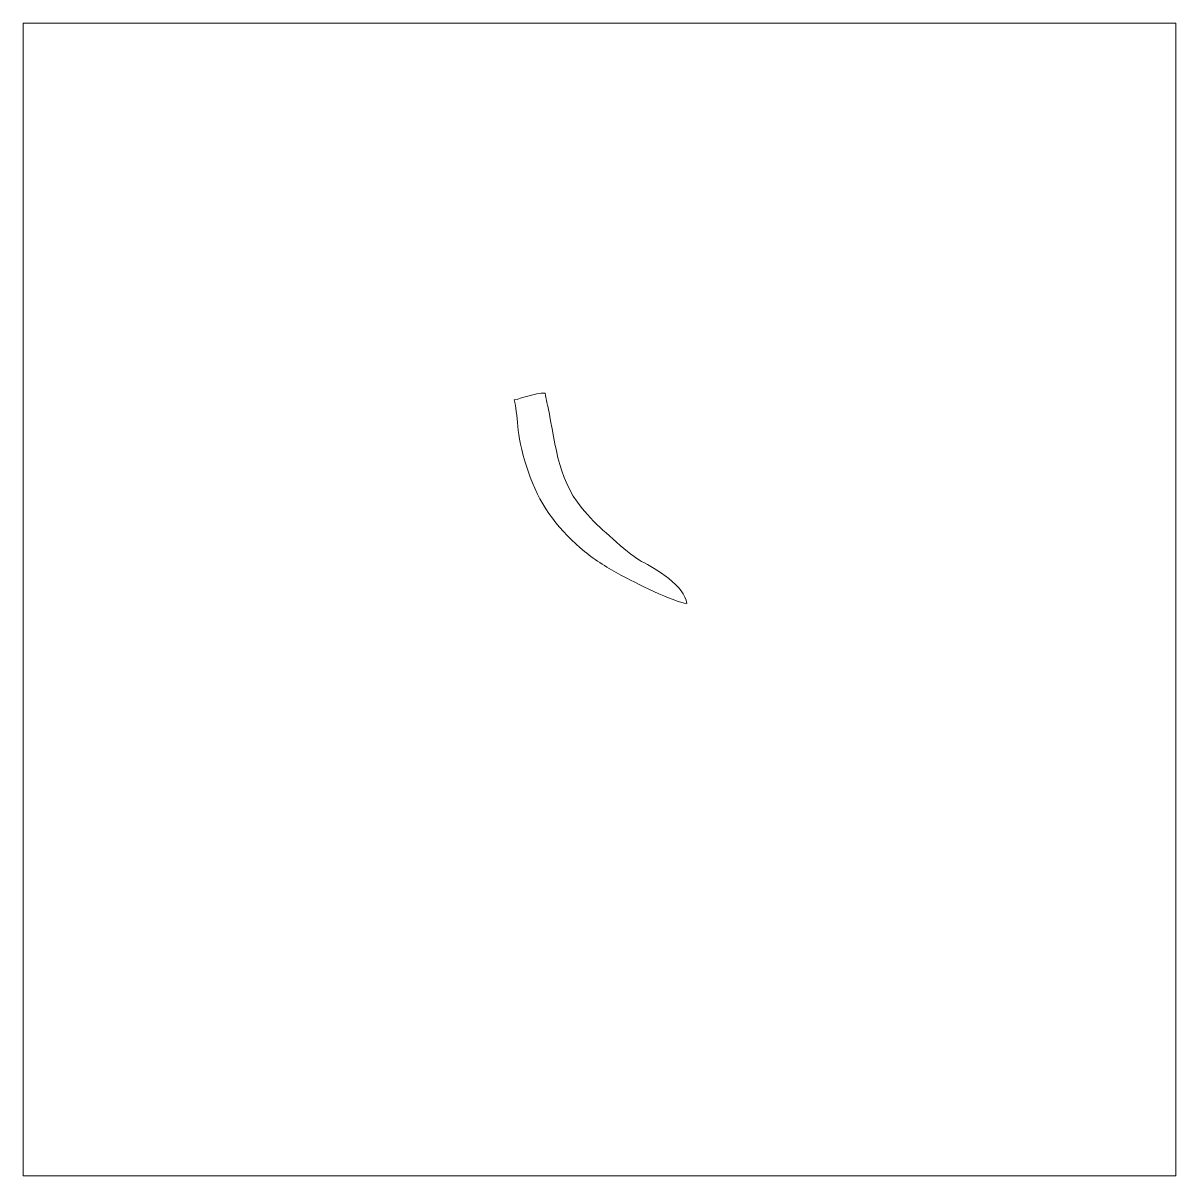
# Model space of a CAD drawing. Header units: inches. Extents: x 2.32 to 5.16, y 8.5 to 11.34.
import ezdxf

# ---------------------------------------------------------------- set-up
doc = ezdxf.new("R2010")
doc.units = ezdxf.units.IN
doc.header["$MEASUREMENT"] = 0
doc.layers.add('Layer 1', color=7, linetype='Continuous')

msp = doc.modelspace()

# ---------------------------------------------------------------- linework, layer by layer
at = {"layer": 'Layer 1', "color": 250, "lineweight": 18}
msp.add_lwpolyline([(2.3171, 8.5), (5.1585, 8.5), (5.1585, 11.3415), (2.3171, 11.3415), (2.3171, 8.5)], close=True, dxfattribs=at)
at = {"layer": 'Layer 1', "color": 250, "lineweight": 9}
msp.add_open_spline([(3.5277, 10.4126), (3.5405, 10.3576), (3.5277, 10.331), (3.567, 10.2223), (3.567, 10.2223), (3.5942, 10.1474), (3.6406, 10.0887), (3.7012, 10.039), (3.7012, 10.039), (3.728, 10.0171), (3.7594, 9.9972), (3.7904, 9.9807), (3.7904, 9.9807), (3.8211, 9.9643), (3.9229, 9.9133), (3.9529, 9.9108), (3.9529, 9.9108), (3.9494, 9.9531), (3.876, 9.9973), (3.8414, 10.0147), (3.8414, 10.0147), (3.8164, 10.0273), (3.7424, 10.0942), (3.7226, 10.1142), (3.7226, 10.1142), (3.6389, 10.1983), (3.6352, 10.2697), (3.6135, 10.3821), (3.6135, 10.3821), (3.6105, 10.3974), (3.6054, 10.4153), (3.6042, 10.4296), (3.6042, 10.4296), (3.5756, 10.4289), (3.5515, 10.4181), (3.5277, 10.4126)], degree=3, knots=[0, 0, 0, 0, 0.1, 0.1, 0.1, 0.1, 0.2, 0.2, 0.2, 0.2, 0.3, 0.3, 0.3, 0.3, 0.4, 0.4, 0.4, 0.4, 0.5, 0.5, 0.5, 0.5, 0.6, 0.6, 0.6, 0.6, 0.7, 0.7, 0.7, 0.7, 0.8, 0.8, 0.8, 0.8, 1, 1, 1, 1], dxfattribs=at)

doc.saveas('drawing.dxf')
